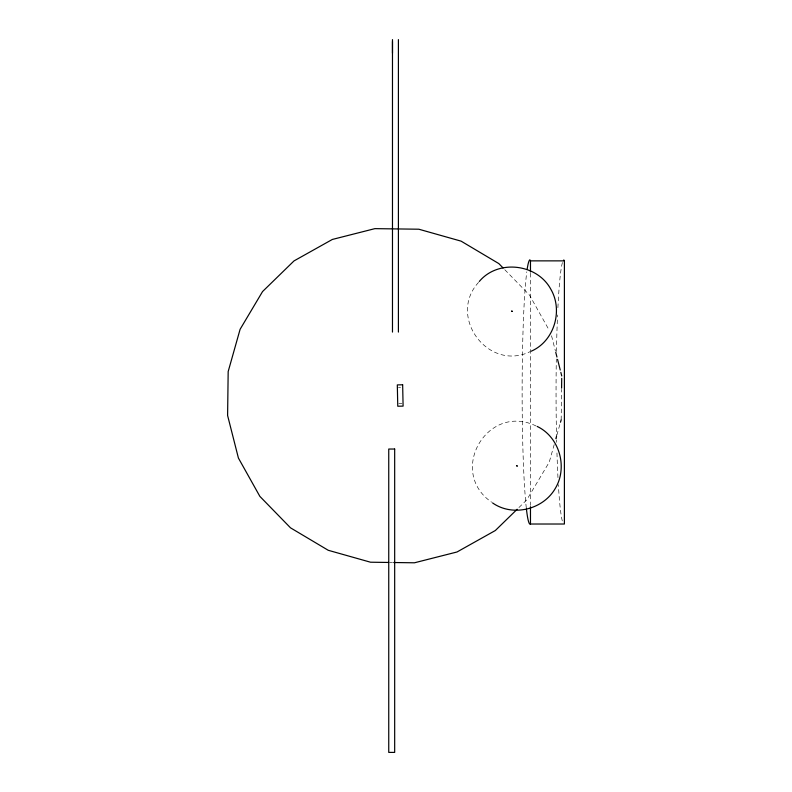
<?xml version="1.0" encoding="UTF-8"?>
<svg xmlns="http://www.w3.org/2000/svg" width="792" height="792" viewBox="0 0 792 792"><rect width="100%" height="100%" fill="white"/><g stroke="black" fill="none" stroke-linecap="round" stroke-linejoin="round"><path stroke-width="0.59" stroke-dasharray="3.96 2.97" d="M561.172 419.869L561.577 389.367M554.222 444.52L549.252 462.132L526.789 499.881L518.057 508.395M556.865 435.125L560.508 422.215M478.576 282.368C447.173 316.493 488.08 371.864 529.888 351.747M398.435 387.387L400.574 387.347M398.772 403.702L401.98 403.633M390.05 562.468L392.486 562.498M536.125 425.997C487.525 402.296 447.104 471.557 491.644 502.207M504.791 269.716L529.482 295.06L549.153 330.185M551.539 335.749L555.449 351.113M530.472 273.22L530.472 505.484M526.304 508.018A132.224 8.019 -90 0 1 522.136 387.377A132.224 8.019 -90 0 1 526.799 271.795M562.31 520.938A132.224 8.019 -90 0 1 558.36 484.654M557.974 477.665A132.224 8.019 -90 0 1 556.895 450.856M556.657 442.322A132.224 8.019 -90 0 1 556.598 439.837M556.568 438.6A132.224 8.019 -90 0 1 556.311 358.974M556.439 351.589A132.224 8.019 -90 0 1 557.558 314.939M557.895 307.751A132.224 8.019 -90 0 1 562.528 262.221"/><path stroke-width="1.19" d="M392.476 53.183L392.476 41.471M561.587 388.149L561.716 378.388M555.875 438.649L556.538 436.303M560.508 422.215L561.172 419.869M479.289 281.457C497.99 259.103 537.006 263.667 550.796 289.169C563.389 310.662 554.113 341.54 530.967 351.311M517.176 509.246L495.337 530.521L457.014 551.984L414.444 562.795L393.703 562.518M527.125 269.488A132.224 8.019 -90 0 1 529.858 259.825L530.472 260.865L564.399 260.865L564.399 524.017L530.472 524.017L530.472 506.722M388.822 562.459L370.527 562.211L328.254 550.292L290.515 527.838L259.865 496.376L238.412 458.053L227.601 415.483L228.175 371.567L240.105 329.294L262.558 291.555L294.02 260.905L332.343 239.451L374.903 228.64L418.82 229.215L461.092 241.144L498.841 263.597L503.098 267.973M537.194 426.442C559.498 437.036 567.943 467.24 555.37 488.317C543.213 509.622 512.751 517.136 492.565 502.92M563.785 259.925L564.399 260.865M555.746 352.301L556.944 357.034M557.548 359.39L560.251 370.032M560.845 372.398L561.746 375.952M530.472 260.865L530.472 271.983M398.406 39.6L398.406 332.095M392.476 39.6L392.476 332.095M530.472 524.076A132.224 8.019 -90 0 1 526.413 508.969M511.751 311.088L512.424 311.474L511.751 311.088M516.533 465.647L517.206 466.043L516.533 465.647M402.653 384.793L397.317 384.902L397.762 406.227L403.098 406.118L402.653 384.793M394.673 449.034L388.743 449.034L388.743 752.4L394.673 752.4L394.673 449.034"/></g></svg>
